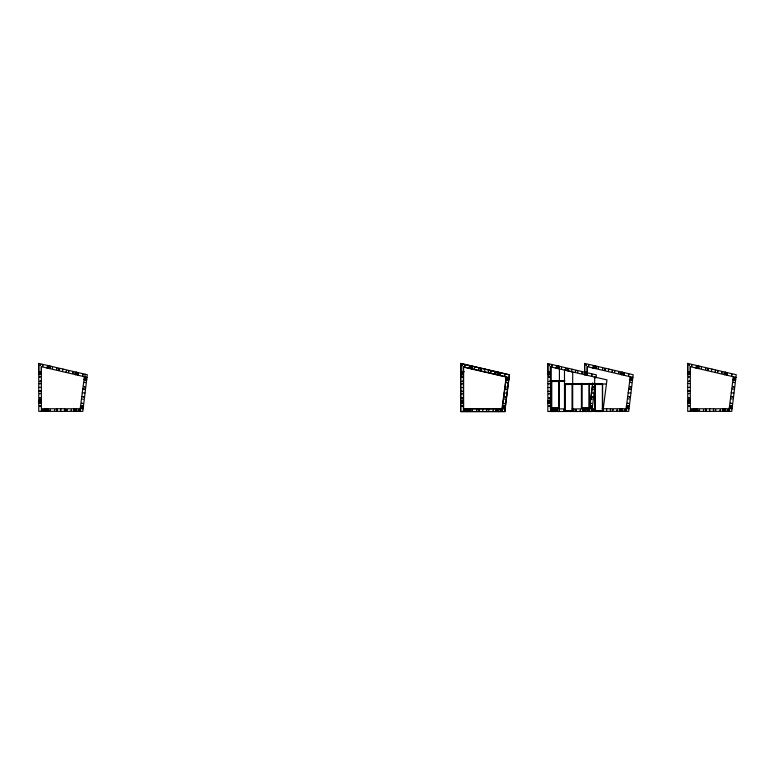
<?xml version="1.0" encoding="UTF-8"?>
<svg xmlns="http://www.w3.org/2000/svg" width="775" height="775" viewBox="0 0 775 775"><rect width="100%" height="100%" fill="white"/><g stroke="black" fill="none" stroke-linecap="round" stroke-linejoin="round"><path stroke-width="1.16" d="M38.75 363.417L38.75 411.351L82.818 411.351L87.294 374.732L38.75 363.417L38.75 373.666L39.583 373.666M39.273 391.336L40.833 391.336L39.273 391.017M39.273 383.702L40.833 383.451L39.263 383.373M39.932 372.746C40.116 370.741 40.465 374.906 39.583 372.746M41.356 366.691L41.356 408.754L80.193 408.754L84.407 376.728L41.356 366.691L41.356 371.826L40.523 371.583L40.523 373.908M64.732 410.837L64.732 409.268M76.337 410.517L76.589 411.351L76.589 410.517L74.264 410.517M460.786 363.562L460.786 411.496L504.845 411.496L509.32 374.877L460.786 363.562L460.786 373.802L461.619 374.054M461.619 372.882L461.619 371.719L462.2 373.579L461.958 372.882M463.382 366.837L463.382 408.9L502.229 408.9L506.433 376.873L463.382 366.837L463.382 371.971L462.549 371.719M498.616 408.9L498.616 409.723L497.453 410.072M595.19 377.435L595.975 377.783L596.363 374.877L547.828 363.562L547.828 373.802L548.661 373.802M548.342 391.482L549.911 391.482L548.342 391.23M548.342 383.838L549.911 383.596L548.342 383.596M549 372.882C549.63 371.583 548.748 375.148 548.661 371.719L548.661 374.054M594.687 377.028L594.687 411.496L602.882 411.496L606.98 379.895L550.424 366.837L550.424 371.971L549.591 371.719L549.591 374.054M573.539 410.983L573.539 409.413M585.474 371.826L584.641 371.826L584.641 363.417L633.175 374.732L628.709 411.351L584.641 411.351M585.416 410.663L585.658 411.496L585.658 410.663L583.333 410.663M585.813 372.746C586.442 371.438 585.561 375.003 585.474 371.583M602.165 408.754L626.084 408.754L630.288 376.728L587.237 366.691L587.237 371.826L586.404 371.583L586.404 373.908M610.613 410.837L610.603 409.268M622.228 410.517L622.47 411.351L622.47 410.517L620.145 410.517M687.716 363.417L687.716 411.351L731.784 411.351L736.25 374.732L687.716 363.417L687.716 373.666L688.549 373.666M688.229 383.451L689.798 383.615M688.888 372.746C689.072 370.741 689.421 374.906 688.549 372.746M688.229 391.017L689.798 391.094M690.312 366.691L690.312 408.754L729.159 408.754L733.363 376.728L690.312 366.691L690.312 371.826L689.479 371.583L689.479 373.908M713.426 410.837L713.446 409.268M725.303 410.517L725.545 411.351L725.545 410.517L723.22 410.517M715.78 410.498L715.78 409.617M82.334 399.096L83.206 399.202M630.705 386.977L629.823 386.861L630.734 386.735M81.113 405.713L82.702 405.674L81.113 405.732M627.033 405.47L628.554 405.935L627.004 405.732M592.865 383.392L589.61 408.502L581.415 408.502L581.415 383.392M81.065 408.532L81.365 406.226M84.882 379.479L85.192 377.173M81.763 403.426L82.634 403.543M84.514 382.521L85.386 382.627M81.995 408.648L82.295 406.342M85.812 379.605L86.112 377.289M503.091 408.667L503.585 407.563M503.401 406.362L502.539 406.497M504.399 398.989L505.271 399.106M505.968 387.006L506.84 387.113M506.918 379.624L506.123 379.266M507.218 377.309L507.402 378.51M504.021 408.793L504.874 408.657M504.322 406.488L503.828 407.592M507.838 379.74L507.654 378.539M508.138 377.435L508.933 377.783M504.99 408.909L509.495 374.751L460.631 363.359L460.631 411.641L504.99 411.641L504.99 408.909L502.026 408.522M592.691 382.85L589.271 408.9L572.095 408.9M590.143 408.667L590.443 406.362M590.841 403.572L591.742 403.436L590.87 403.32M591.441 398.989L592.313 399.106M594.231 377.561L596.014 377.541M591.063 408.793L591.364 406.488M593.921 389.486L592.371 389.282L593.95 389.244M547.828 363.562L547.828 411.496L591.897 411.496L594.832 386.531M626.956 408.532L627.256 406.226M628.254 398.844L629.126 398.96M630.773 379.479L631.073 377.173M627.876 408.648L628.186 406.342M631.693 379.605L632.003 377.289M732.288 388.895L733.838 389.127M733.47 379.905L735.02 380.108M730.031 408.532L730.331 406.226M733.847 379.479L734.148 377.173M731.329 398.844L732.201 398.96M730.951 408.648L731.251 406.342M733.77 386.977L732.898 386.861L733.809 386.735M734.768 379.605L735.078 377.289M731.629 405.935L730.079 405.713M40.668 364.744L40.223 365.548L40.697 364.589M47.033 368.018L47.624 365.48M47.275 368.067L47.459 367.263M47.672 366.352L47.866 365.538M48.563 366.556C50.414 368.077 45.803 366.188 49.164 367.05M49.057 368.483L49.251 367.679M49.455 366.769L49.648 365.955M49.3 368.542L49.891 366.013M56.74 369.394L56.701 368.483L56.74 369.394M59.065 368.687L58.948 370.266L59.307 368.735M62.436 371.603L63.017 369.074M66.146 371.942C67.377 368.135 65.701 373.376 66.543 371.361M68.51 372.145L68.713 371.283L68.752 372.194M72.773 373.133L72.976 372.281L73.015 373.192M75.562 374.664L76.153 372.136M75.805 374.722L75.998 373.908M76.212 373.007L76.396 372.194M77.597 375.139L77.781 374.325M77.994 373.424L78.178 372.61M77.829 375.197L78.42 372.668M85.182 374.248L84.833 376.834M468.982 368.377L469.66 365.461M469.301 368.212L469.253 367.34M469.698 366.488L469.892 365.684M470.464 367.272L469.844 366.875L471.52 367.873M470.512 367.03L469.456 366.439M471.675 366.1L471.723 366.963M471.326 368.687L471.917 366.149M484.462 371.748L485.053 369.22M497.598 374.809L498.18 372.281M498.422 372.329L497.996 373.085M498.993 373.928L497.783 373.996M499.052 373.686L500.262 373.618M499.623 375.284L500.049 374.528M500.02 373.56L500.214 372.746M499.778 375.555L500.466 372.639M556.101 368.154L556.692 365.626M556.343 368.212L556.537 367.398M556.741 366.488L556.934 365.684M558.126 368.629L558.32 367.815M558.533 366.904L558.717 366.1M558.368 368.687L558.959 366.149M558.949 368.29L559.54 366.817L559.192 368.348M568.133 368.823L567.784 370.353L568.375 368.881M571.504 371.748L572.095 369.22M577.782 371.428L577.83 372.339M581.841 373.279L582.044 372.417L582.083 373.327M584.641 374.809L585.232 372.281M584.883 374.868L585.067 374.054M585.28 373.143L585.464 372.329M586.665 375.284L586.849 374.47M587.062 373.56L587.256 372.746M586.908 375.332L587.498 372.804M592.914 368.018L593.505 365.48M593.156 368.067L593.35 367.263M593.563 366.352L593.747 365.538M594.241 367.466C596.566 366.924 591.596 366.585 594.987 367.292M594.948 368.483L595.132 367.679M595.345 366.769L595.529 365.955M595.181 368.542L595.772 366.013M604.597 370.208L605.188 368.735L604.839 370.266M608.317 371.603L608.908 369.074M618.653 373.133L618.857 372.281L618.896 373.192M621.453 374.664L622.044 372.136M621.695 374.722L621.879 373.908M622.092 373.007L622.286 372.194M623.478 375.139L623.672 374.325M623.875 373.424L624.069 372.61M623.72 375.197L624.311 372.668M696.58 365.48L695.989 368.018L696.183 367.205L698.449 367.738L698.013 368.483M696.231 368.067L696.425 367.263M696.628 366.352L696.822 365.538M697.316 367.466C699.573 367.098 695.446 366.527 697.393 367.137M698.42 366.769L698.604 365.955M698.256 368.542L698.847 366.013M698.837 368.144L699.186 366.623M705.696 369.394L705.657 368.483L705.696 369.394M707.672 370.208L708.021 368.677L707.904 370.266M711.392 371.603L711.983 369.074M717.476 372.145L717.912 371.341L717.718 372.194M721.728 373.133L721.932 372.281L721.971 373.192M723.947 374.005L724.296 372.475M724.528 374.664L725.119 372.136M724.77 374.722L724.954 373.908M725.167 373.007L725.352 372.194M726.553 375.139L726.737 374.325M726.95 373.424L727.144 372.61M726.795 375.197L727.386 372.668M38.75 371.583L41.356 371.583M460.631 371.719L464.283 371.719M547.828 371.719L550.424 371.719M584.641 371.583L587.237 371.583M687.716 371.583L690.312 371.583M38.75 371.826L39.583 371.826M687.716 371.826L688.549 371.826M547.828 371.971L548.661 371.971M462.2 372.882L462.549 374.054M40.523 373.666L41.356 373.666M586.404 373.666L587.237 373.666L587.237 366.691M689.479 373.666L690.312 373.666M549.591 373.802L550.424 373.802M38.75 373.908L41.356 373.908M585.474 373.908L587.237 373.908M687.716 373.908L690.312 373.908M460.786 374.054L463.382 374.054M547.828 374.054L550.424 374.054M585.154 374.373L586.723 374.625L585.154 374.616M564.539 380.757L558.668 381M551.219 381L564.907 381M551.713 381.252L558.92 381.252M551.713 381.494L558.92 381.494M39.263 383.615L40.833 383.615M564.491 383.993L606.447 383.993M564.985 384.235L572.192 384.235M595.181 384.235L602.378 384.235M564.985 384.487L572.192 384.487M595.181 384.487L602.378 384.487M38.75 387.393L41.356 387.393M687.716 387.393L690.312 387.393M460.786 387.539L463.382 387.539M547.828 387.539L550.424 387.539M688.229 391.094L689.798 391.336M39.273 391.259L40.842 391.259M688.229 391.259L689.798 391.259M39.273 400.162L40.833 400.162M688.229 400.162L689.798 400.162M460.786 401.024L463.382 401.024M547.828 401.024L550.424 401.024L550.424 403.107L549.591 403.107M40.523 401.13L41.356 401.13M460.786 401.266L461.619 401.024M547.828 401.266L548.661 401.024L548.661 403.349M549.591 401.266L550.424 401.266M689.479 401.13L690.312 401.13M461.958 402.186L461.619 403.349M462.2 402.186L462.549 401.024M38.75 402.961L39.583 402.961M40.523 402.961L41.356 402.961L41.356 400.878C36.861 401.227 40.552 400.036 39.583 403.213M687.716 402.961L688.549 402.961M689.479 402.961L690.312 402.961L690.312 400.878C685.817 401.227 689.508 400.036 688.549 403.213M38.75 403.213L41.356 403.213M463.382 403.107L462.549 403.349M547.828 403.107L548.661 403.107M687.716 403.213L690.312 403.213M460.631 403.349L463.624 403.349M547.828 403.349L550.424 403.349M551.713 408.008L558.92 408.008M581.909 408.008L589.107 408.008M551.713 408.26L558.92 408.26M581.909 408.26L589.107 408.26M587.237 408.754L589.639 408.754M564.229 408.9L550.424 408.9L550.424 366.837M48.021 409.268L47.769 410.837M593.902 409.268L593.902 410.837M705.792 409.268L706.035 410.837L705.802 409.268M44.96 409.588L47.285 409.588M74.264 409.588L76.589 409.588M593.175 409.588C591.848 409.481 591.848 410.624 593.175 410.517M620.145 409.588L622.47 409.588M693.916 409.588L696.25 409.588M723.22 409.588L725.545 409.588M466.986 409.723L468.158 410.072M469.321 409.723L469.069 408.9M488.851 409.752L488.851 410.634M496.291 409.723L496.533 408.9M554.038 409.723L556.363 409.723M563.803 409.752L563.803 410.634M583.333 409.723L585.658 409.723L585.658 408.9L585.658 411.496M44.96 410.517L47.285 410.517M693.916 410.517L696.25 410.517M466.986 410.663L467.238 411.496M469.321 410.663L468.158 410.314M496.291 410.663L497.453 410.314M554.038 410.663L556.363 410.663M47.759 410.837L48.011 409.268M564.985 411.002L572.192 411.002M595.181 411.002L602.378 411.002M564.985 411.244L572.192 411.244M595.181 411.244L602.378 411.244M81.801 403.184L82.673 403.3M733.324 377.067L735.901 377.406M733.295 377.309L734.119 377.415M735.039 377.541L735.863 377.648M733.053 379.13L733.877 379.237M734.807 379.353L735.63 379.469M733.024 379.372L735.591 379.711M732.956 379.857L735.533 380.196M630.249 377.067L632.826 377.406M630.22 377.309L631.044 377.415M631.964 377.541L632.797 377.648M629.978 379.13L630.802 379.237M631.732 379.353L632.555 379.469M629.949 379.372L632.526 379.711M731.261 392.741L733.838 393.08M629.881 379.857L632.458 380.196M730.777 396.432L733.353 396.771M730.748 396.674L733.324 397.013M628.186 392.741L630.763 393.08M729.507 406.11L732.084 406.449M729.469 406.362L730.302 406.468M731.222 406.584L732.046 406.701M506.153 377.163L509.117 377.561M729.236 408.173L730.06 408.28M730.98 408.406L731.813 408.512M729.197 408.425L731.774 408.764M507.867 379.498L508.7 379.605M506.085 379.508L508.662 379.847M591.373 392.886L593.95 393.225M626.433 406.11L629.009 406.449M626.394 406.362L627.227 406.468M628.147 406.584L628.971 406.701M626.161 408.173L626.985 408.28M627.915 408.406L628.738 408.512M626.123 408.425L628.699 408.764M504.331 392.886L506.908 393.225M589.62 406.255L592.197 406.594M589.581 406.497L590.414 406.604M591.335 406.73L592.158 406.836M589.349 408.318L590.172 408.425M591.092 408.551L591.926 408.657M589.31 408.561L591.887 408.9M502.578 406.255L505.145 406.594M84.359 377.067L86.936 377.406M84.33 377.309L85.153 377.415M86.083 377.541L86.907 377.648M84.087 379.13L84.921 379.237M85.841 379.353L86.664 379.469M84.058 379.372L86.635 379.711M84.543 382.278L85.415 382.395M82.818 388.856L85.395 389.195M82.78 389.098L85.357 389.438M82.305 392.741L84.882 393.08M80.542 406.11L83.119 406.449M80.513 406.362L81.336 406.468M82.266 406.584L83.09 406.701M80.271 408.173L81.094 408.28M82.024 408.406L82.847 408.512M80.242 408.425L82.818 408.764M696.396 366.294L698.663 366.827M724.925 372.949L727.192 373.472M724.712 373.86L726.979 374.383M593.321 366.294L595.587 366.827M621.85 372.949L624.117 373.472M593.107 367.205L595.374 367.738M621.637 373.86L623.904 374.383M556.508 366.439L558.775 366.963M585.038 373.085L587.305 373.618M556.295 367.34L558.562 367.873M584.825 373.996L587.092 374.528M47.43 366.294L49.697 366.827M75.969 372.949L78.236 373.472M47.217 367.205L49.484 367.738M75.756 373.86L78.023 374.383M725.545 408.754L725.545 411.351M725.303 408.754L725.303 409.588M723.472 408.754L723.472 409.588M723.472 410.517L723.472 411.351M723.22 408.754L723.22 411.351M713.688 409.268L713.678 410.837M709.735 408.754L709.735 411.351M696.25 408.754L696.25 411.351M695.998 408.754L695.998 409.588M695.998 410.517L695.998 411.351M694.167 409.588L693.916 408.754L693.916 411.351M694.167 410.517L694.167 411.351M689.479 400.878L689.479 403.213M688.549 371.583L688.549 373.908M622.47 408.754L622.47 411.351M622.228 408.754L622.228 409.588M620.397 408.754L620.397 409.588M620.397 410.517L620.397 411.351M620.145 408.754L620.145 411.351M610.371 409.268L610.361 410.837M606.66 408.754L606.66 411.351M602.63 383.993L602.63 411.496M602.378 383.993L602.378 411.496M595.423 383.993L571.94 383.993M595.181 383.993L595.181 411.496M594.929 383.993L594.929 411.496M593.892 409.268L593.892 410.837M593.175 411.351L593.175 408.754L592.923 409.588M592.923 410.517L592.923 411.351M589.358 383.392L589.358 408.502M589.107 383.392L589.107 408.502M585.416 408.9L585.416 409.723M584.641 363.417L584.641 371.826M583.585 408.9L583.585 409.723M583.585 410.663L583.585 411.496M583.333 408.9L583.333 411.496M581.909 383.392L581.909 408.502M581.657 383.392L581.657 408.502M573.791 409.413L573.791 410.983M572.686 411.496L572.686 371.903L564.491 369.995L564.491 411.496M572.434 383.993L572.434 411.496M572.192 383.993L572.192 411.496M564.985 383.993L564.985 411.496M564.743 383.993L564.743 411.496M559.414 368.91L559.414 408.502L551.219 408.502L551.219 367.001M559.163 381L559.163 408.502M558.92 381L558.92 408.502M556.363 408.9L556.363 411.496M556.111 408.9L556.111 409.723M556.111 410.663L556.111 411.496M554.28 409.723L554.038 408.9L554.038 411.496M554.28 410.663L554.28 411.496M551.713 381L551.713 408.502M551.471 381L551.471 408.502M549.591 401.024L549.591 403.349M498.625 408.648L498.625 411.641M496.291 408.9L496.291 411.496M482.806 408.9L482.806 411.496M469.321 408.9L469.321 411.496M466.996 408.648L466.996 411.641M76.589 408.754L76.589 411.351M76.337 408.754L76.337 409.588M74.507 408.754L74.507 409.588M74.507 410.517L74.507 411.351M74.264 408.754L74.264 411.351M64.47 409.268L64.47 410.837M60.779 408.754L60.779 411.351M47.285 408.754L47.285 411.351M47.043 408.754L47.043 409.588M47.043 410.517L47.043 411.351M45.212 409.588L44.96 408.754L44.96 411.351M45.212 410.517L45.212 411.351M40.523 400.878L40.523 403.213M39.583 371.583L39.583 373.908M64.722 409.268L64.722 410.837L64.722 409.268M461.299 391.23L462.869 391.482L461.299 391.23M478.863 409.413L479.105 410.973L478.863 409.413M498.616 410.663L498.373 411.496L498.616 410.663M82.334 396.471L83.855 396.945L82.334 396.471M84.504 379.905L86.035 380.38L84.504 379.905M83.971 386.618L84.814 386.977L83.971 386.618M81.646 406.739L81.714 408.134L81.646 406.739M85.463 377.687L85.531 379.091L85.463 377.687M506.172 377.047L501.997 408.716L463.624 408.648L463.624 367.127L506.172 377.047M503.178 405.606L504.699 406.061L503.178 405.606M504.36 396.616L505.881 397.062L504.36 396.616M505.358 389.04L506.879 389.486L505.358 389.04M506.54 380.05L508.061 380.496L506.54 380.05M503.828 403.32L504.661 403.688L503.828 403.32M506.569 382.424L507.412 382.782L506.569 382.424M503.672 406.875L503.74 408.28L503.672 406.875M507.499 377.822L507.557 379.227L507.499 377.822M590.221 405.606L591.742 406.061L590.221 405.606M591.403 396.616L592.923 397.062L591.403 396.616M593.049 386.754L593.882 387.113L593.049 386.754M590.724 406.875L590.783 408.28L590.724 406.875M628.215 396.471L629.736 396.926L628.215 396.471M629.213 388.895L630.734 389.35L629.213 388.895M630.395 379.905L631.916 380.38L630.395 379.905M627.682 403.184L628.525 403.543L627.682 403.184M630.433 382.278L631.267 382.637L630.433 382.278M627.537 406.739L627.595 408.134L627.537 406.739M631.354 377.687L631.422 379.091L631.354 377.687M730.757 403.184L731.6 403.543L730.757 403.184M733.508 382.278L734.342 382.637L733.499 382.278M730.612 406.739L730.67 408.134L730.612 406.739M734.429 377.687L734.497 379.091L734.429 377.687M42.79 364.889L42.673 366.468L42.79 364.889M50.23 366.623L50.113 368.202L50.23 366.623M52.438 367.486L52.477 368.406L52.438 367.486M75.34 372.475L75.223 374.054L75.34 372.475M76.347 373.385L77.636 373.947L76.347 373.385M82.78 374.209L82.663 375.798L82.78 374.209M462.452 364.831L462.491 365.742L462.452 364.831M464.816 365.025L464.7 366.614L464.816 365.025M472.256 366.759L472.14 368.348L472.256 366.759M474.465 367.631L474.513 368.542L474.465 367.631M478.727 368.619L478.766 369.539L478.727 368.619M481.091 368.823L480.975 370.402L481.091 368.823M488.531 370.557L488.415 372.136L488.531 370.557M490.74 371.428L490.788 372.339L490.74 371.428M495.002 372.417L495.041 373.327L495.002 372.417M497.366 372.62L497.25 374.199L497.366 372.62M498.383 373.531L499.672 374.083L498.383 373.531M504.806 374.354L504.69 375.933L504.806 374.354M549.494 364.831L549.533 365.742L549.494 364.831M551.858 365.025L551.742 366.614L551.858 365.025M556.886 366.875L558.174 367.427L556.886 366.875M561.517 367.631L561.555 368.542L561.517 367.631M565.769 368.619L565.808 369.539L565.769 368.619M575.573 370.557L575.457 372.136L575.573 370.557M584.408 372.62L584.292 374.199L584.408 372.62M586.307 364.686L586.355 365.606L586.307 364.686M585.425 373.531L586.714 374.083L585.425 373.531M588.671 364.889L588.564 366.468L588.671 364.889M591.848 374.354L591.742 375.933L591.848 374.354M596.12 366.623L596.004 368.202L596.12 366.623M598.329 367.486L598.368 368.406L598.329 367.486M602.582 368.483L602.63 369.394L602.582 368.483M612.386 370.421L612.279 372L612.395 370.411M614.604 371.283L614.643 372.194L614.604 371.283M621.221 372.475L621.114 374.054L621.221 372.475M622.238 373.385L623.526 373.947L622.238 373.385M628.67 374.209L628.554 375.798L628.67 374.209M689.382 364.686L689.421 365.606L689.382 364.686M691.746 364.889L691.629 366.468L691.746 364.889M701.404 367.486L701.443 368.406L701.404 367.486M715.461 370.421L715.344 372L715.461 370.411M725.313 373.385L726.601 373.947L725.313 373.385M731.736 374.209L731.629 375.798L731.736 374.209M40.833 374.383L39.273 374.625L40.833 374.373M689.798 374.383L688.229 374.625L689.798 374.373M462.869 374.519L461.299 374.771L462.869 374.519M549.911 374.519L548.342 374.771L549.911 374.519M40.494 376.728L39.612 376.979L40.494 376.728M689.45 376.728L688.578 376.979L689.45 376.728M462.52 376.873L461.638 377.115L462.52 376.873M549.562 376.873L548.681 377.115L549.562 376.873M40.494 381.106L39.612 381.348L40.494 381.106M462.52 381.242L461.638 381.494L462.52 381.242M549.562 381.242L548.69 381.494L549.562 381.242M689.45 381.106L688.578 381.348L689.45 381.106M462.869 383.596L461.299 383.838L462.869 383.596M40.494 393.438L39.612 393.69L40.494 393.438M689.45 393.438L688.578 393.69L689.45 393.438M462.52 393.584L461.638 393.826L462.52 393.584M549.562 393.584L548.69 393.826L549.562 393.584M40.494 397.808L39.612 398.059L40.494 397.808M689.45 397.808L688.568 398.059L689.45 397.808M462.52 397.953L461.638 398.205L462.52 397.953M549.562 397.953L548.681 398.205L549.562 397.953M40.842 400.152L39.273 400.413L40.842 400.152M689.798 400.152L688.229 400.413L689.798 400.152M462.869 400.307L461.299 400.549L462.869 400.307M549.911 400.307L548.342 400.549L549.911 400.307M40.174 401.353L39.932 402.738L40.174 401.353M689.14 401.353L688.888 402.738L689.14 401.353M462.2 401.498L461.958 402.874L462.2 401.498M549.252 401.498L549 402.874L549.252 401.498M40.494 405.829L39.612 406.071L40.494 405.829M689.45 405.829L688.568 406.071L689.45 405.829M462.52 405.964L461.638 406.216L462.52 405.964M549.562 405.964L548.681 406.216L549.562 405.964M41.598 409.268L41.356 410.837L41.598 409.268M57.088 409.268L56.827 410.837L57.079 409.268M73.799 409.268L73.557 410.837L73.79 409.268M80.203 409.268L79.951 410.837L80.203 409.268M602.979 409.268L602.717 410.837L602.979 409.268M619.69 409.268L619.428 410.837L619.671 409.268M626.084 409.268L625.842 410.837L626.084 409.268M690.564 409.268L690.312 410.837L690.564 409.268M696.977 409.268L696.715 410.837L696.967 409.268M722.765 409.268L722.503 410.837L722.746 409.268M729.159 409.268L728.907 410.837L729.159 409.268M463.624 409.413L463.382 410.983L463.624 409.413M470.037 409.413L469.786 410.983L470.037 409.413M486.748 409.413L486.497 410.973L486.748 409.413M495.816 409.413L495.574 410.983L495.816 409.413M502.229 409.413L501.977 410.983L502.229 409.413M550.676 409.413L550.424 410.983L550.676 409.413M557.08 409.413L556.828 410.983L557.08 409.413M582.858 409.413L582.616 410.973L582.858 409.413M589.271 409.413L589.029 410.983L589.271 409.413M43.148 409.617L42.906 410.498L43.148 409.617M50.356 409.617L50.113 410.498L50.356 409.617M54.744 409.617L54.483 410.498L54.734 409.617M67.076 409.617L66.824 410.498L67.067 409.617M71.436 409.617L71.193 410.498L71.436 409.617M78.672 409.617L78.42 410.498L78.672 409.617M612.957 409.617L612.705 410.498L612.957 409.617M617.326 409.617L617.074 410.498L617.326 409.617M624.553 409.617L624.311 410.498L624.553 409.617M692.104 409.617L691.862 410.498L692.104 409.617M699.321 409.617L699.069 410.498L699.321 409.617M703.69 409.617L703.438 410.498L703.69 409.617M720.401 409.617L720.149 410.498L720.401 409.617M727.628 409.617L727.386 410.498L727.628 409.617M465.174 409.752L464.932 410.634L465.174 409.752M472.382 409.752L472.14 410.634L472.382 409.752M476.761 409.752L476.509 410.634L476.761 409.752M493.472 409.752L493.22 410.634L493.472 409.752M500.698 409.752L500.456 410.634L500.698 409.752M552.217 409.752L551.974 410.634L552.217 409.752M559.434 409.752L559.182 410.634L559.434 409.752M576.135 409.752L575.893 410.634L576.135 409.752M580.514 409.752L580.262 410.634L580.514 409.752M587.741 409.752L587.498 410.634L587.741 409.752M46.82 409.927L45.434 410.178L46.82 409.927M76.115 409.927L74.739 410.178L76.115 409.927M622.005 409.927L620.62 410.178L622.005 409.927M695.776 409.927L694.39 410.178L695.776 409.927M725.071 409.927L723.695 410.178L725.071 409.927M468.846 410.072L467.461 410.314L468.846 410.072M498.141 410.072L496.765 410.314L498.141 410.072M555.888 410.072L554.503 410.314L555.888 410.072M585.183 410.072L583.808 410.314L585.183 410.072"/></g></svg>
